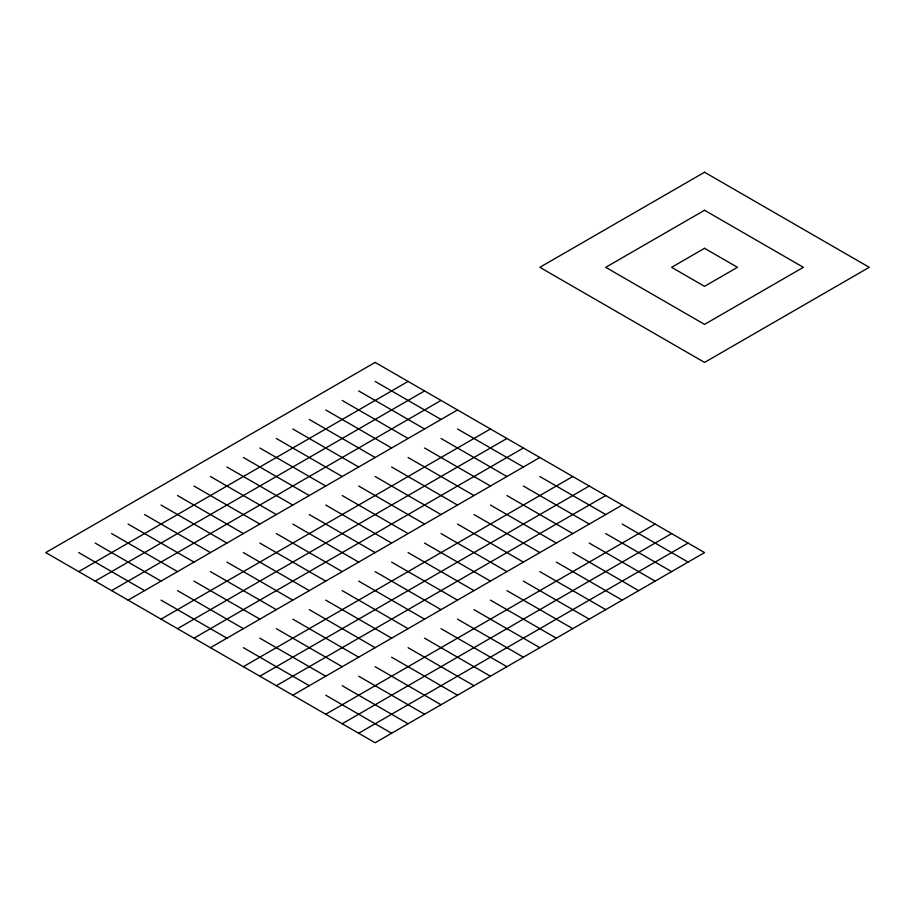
<?xml version="1.0" encoding="UTF-8"?>
<svg xmlns="http://www.w3.org/2000/svg" width="915" height="915" viewBox="0 0 915 915"><rect width="100%" height="100%" fill="white"/><g stroke="black" fill="none" stroke-linecap="round" stroke-linejoin="round"><path stroke-width="1.37" d="M78.69 571.612L408.09 381.429M95.16 581.116L424.56 390.934M111.63 590.621L441.03 400.45M128.1 600.137L457.5 409.954M161.04 619.146L490.44 428.975M177.51 628.662L506.91 438.479M193.98 638.167L523.38 447.995M210.45 647.683L539.85 457.5M243.39 666.692L572.79 476.521M259.86 676.208L589.26 486.025M276.33 685.712L605.73 495.541M292.8 695.217L622.2 505.046M325.74 714.238L655.14 524.066M342.21 723.754L671.61 533.571M358.68 733.258L688.08 543.075M375.15 381.429L441.03 419.459M457.5 428.975L523.38 467.005M539.85 476.521L605.73 514.55M622.2 524.066L688.08 562.096M358.68 390.934L424.56 428.975M441.03 438.479L506.91 476.521M523.38 486.025L589.26 524.066M605.73 533.571L671.61 571.612M342.21 400.45L408.09 438.479M424.56 447.995L490.44 486.025M506.91 495.541L572.79 533.571M589.26 543.075L655.14 581.116M325.74 409.954L391.62 447.995M408.09 457.5L473.97 495.541M490.44 505.046L556.32 543.075M572.79 552.591L638.67 590.621M309.27 419.459L375.15 457.5M391.62 467.005L457.5 505.046M473.97 514.55L539.85 552.591M556.32 562.096L622.2 600.137M292.8 428.975L358.68 467.005M375.15 476.521L441.03 514.55M457.5 524.066L523.38 562.096M539.85 571.612L605.73 609.642M276.33 438.479L342.21 476.521M358.68 486.025L424.56 524.066M441.03 533.571L506.91 571.612M523.38 581.116L589.26 619.146M259.86 447.995L325.74 486.025M342.21 495.541L408.09 533.571M424.56 543.075L490.44 581.116M506.91 590.621L572.79 628.662M243.39 457.5L309.27 495.541M325.74 505.046L391.62 543.075M408.09 552.591L473.97 590.621M490.44 600.137L556.32 638.167M226.92 467.005L292.8 505.046M309.27 514.55L375.15 552.591M391.62 562.096L457.5 600.137M473.97 609.642L539.85 647.683M210.45 476.521L276.33 514.55M292.8 524.066L358.68 562.096M375.15 571.612L441.03 609.642M457.5 619.146L523.38 657.187M193.98 486.025L259.86 524.066M276.33 533.571L342.21 571.612M358.68 581.116L424.56 619.146M441.03 628.662L506.91 666.692M177.51 495.541L243.39 533.571M259.86 543.075L325.74 581.116M342.21 590.621L408.09 628.662M424.56 638.167L490.44 676.208M161.04 505.046L226.92 543.075M243.39 552.591L309.27 590.621M325.74 600.137L391.62 638.167M408.09 647.683L473.97 685.712M144.57 514.55L210.45 552.591M226.92 562.096L292.8 600.137M309.27 609.642L375.15 647.683M391.62 657.187L457.5 695.217M128.1 524.066L193.98 562.096M210.45 571.612L276.33 609.642M292.8 619.146L358.68 657.187M375.15 666.692L441.03 704.733M111.63 533.571L177.51 571.612M193.98 581.116L259.86 619.146M276.33 628.662L342.21 666.692M358.68 676.208L424.56 714.238M95.16 543.075L161.04 581.116M177.51 590.621L243.39 628.662M259.86 638.167L325.74 676.208M342.21 685.712L408.09 723.754M78.69 552.591L144.57 590.621M161.04 600.137L226.92 638.167M243.39 647.683L309.27 685.712M325.74 695.217L391.62 733.258M375.15 362.409L45.75 552.591L375.15 742.763L704.55 552.591L375.15 362.409M704.55 172.237L539.85 267.317L704.55 362.409L869.25 267.317L704.55 172.237M704.55 210.267L605.73 267.317L704.55 324.379L803.37 267.317L704.55 210.267M704.55 248.308L671.61 267.317L704.55 286.338L737.49 267.317L704.55 248.308"/></g></svg>
